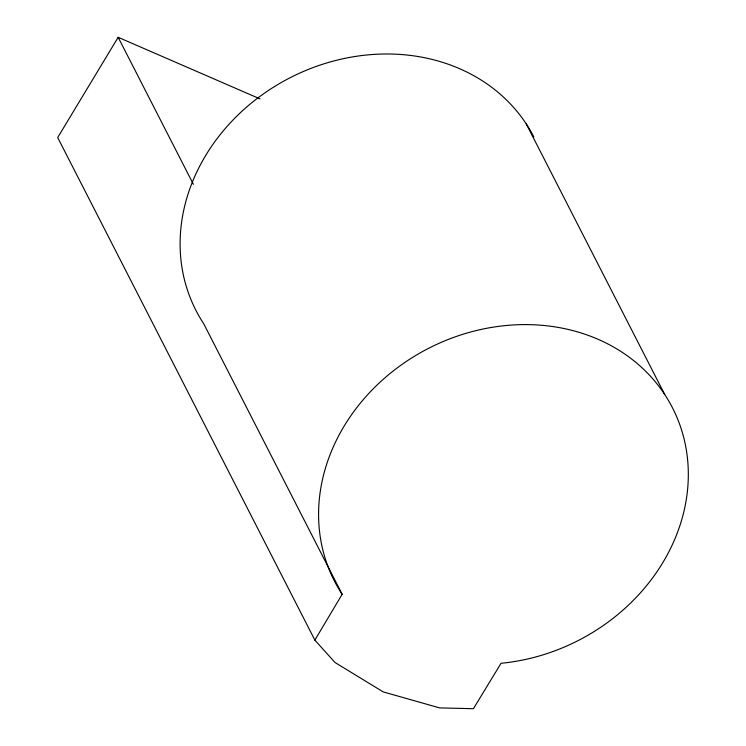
<?xml version="1.0" encoding="UTF-8"?>
<svg xmlns="http://www.w3.org/2000/svg" width="746" height="746" viewBox="0 0 746 746"><rect width="100%" height="100%" fill="white"/><g stroke="black" fill="none" stroke-linecap="round" stroke-linejoin="round"><path stroke-width="1.12" d="M314.859 640.105L342.162 594.292A189.922 164.148 -27.1 0 1 442.471 341.817A189.922 164.148 -27.1 0 1 685.91 447.516A189.922 164.148 -27.1 0 1 501.06 663.287L473.402 708.7L439.618 707.898L383.183 691.896L334.935 662.439L314.859 640.105L57.694 137.553L118.157 37.3L259.981 98.882M526.256 123.92L664.733 394.522M118.157 37.3L193.4 184.337M342.162 594.292L203.686 323.689A189.922 164.148 -27.1 0 1 282.119 82.032A189.922 164.148 -27.1 0 1 533.866 136.928"/></g></svg>
